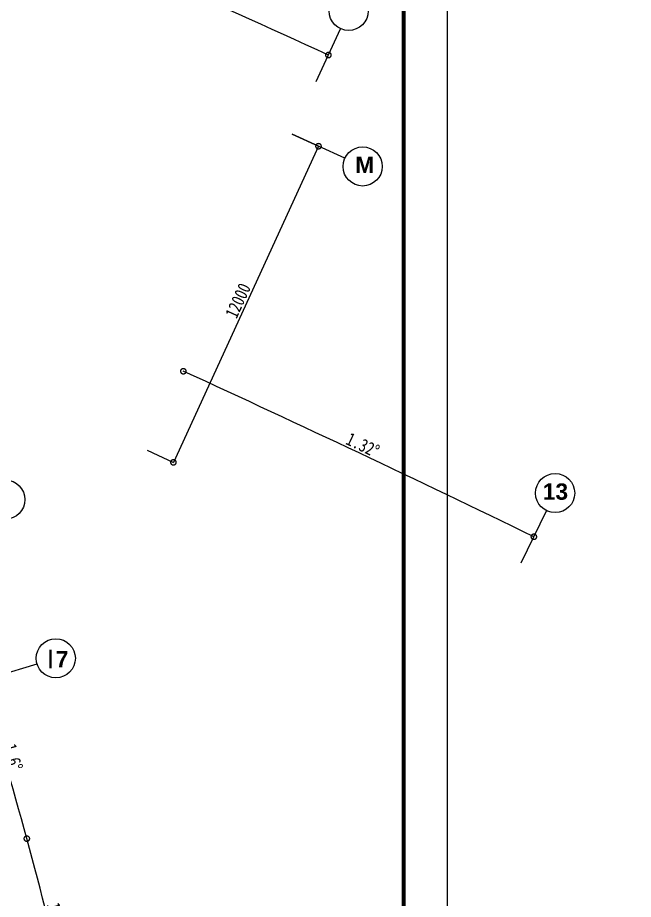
# Model space of a CAD drawing. Extents: x 23618587 to 48466785, y 42305484 to 86624613.
# Drawn here: x 24384804 to 24406031, y 43344469 to 43374893 of the extents above; entities that cross this region are included whole.
import ezdxf

# ---------------------------------------------------------------- set-up
doc = ezdxf.new("R2010")
doc.units = 0
doc.header["$MEASUREMENT"] = 0
doc.layers.get('0').update_dxf_attribs({"linetype": 'CONTINUOUS'})
doc.layers.get('DEFPOINTS').update_dxf_attribs({"linetype": 'CONTINUOUS'})
doc.layers.add('AC-W', color=7, linetype='CONTINUOUS')
doc.layers.add('FRAME', color=7, linetype='CONTINUOUS')
doc.styles.add('Q200', font='SimSun.ttf', dxfattribs={"width": 0.8, "height": 450})
doc.styles.add('T-SG-01$0$Arial', font='ARIALBD.TTF')
doc.dimstyles.new('Q2', dxfattribs={"dimscale": 150, "dimtxt": 2.5, "dimasz": 2.5, "dimexe": 0, "dimexo": 0, "dimgap": 0.5, "dimtad": 1, "dimdec": 4, "dimdsep": 46, "dimtxsty": 'Q200', "dimblk1": 'DOTSMALL', "dimblk2": 'DOTSMALL', "dimsah": 1, "dimcen": 2.5, "dimadec": 0, "dimazin": 0, "dimtfac": 1, "dimtdec": 3, "dimtmove": 2, "dimatfit": 3, "dimldrblk": 'DOTSMALL', "dimfxl": 1, "dimtolj": 1, "dimtzin": 10, "dimarcsym": 0})

# ---------------------------------------------------------------- blocks, each defined once
blk = doc.blocks.new('_DOTSMALL')
at = {"color": 0, "linetype": 'ByBlock', "const_width": 0.5}
blk.add_lwpolyline([(-0.0625, 0, 1), (0.0625, 0, 1)], format="xyb", close=True, dxfattribs=at)
blk = doc.blocks.new('*D54')
at = {"color": 0, "linetype": 'ByBlock'}
for p, q in [((24394267, 43370873), (24395176, 43370456)), ((24395176, 43370456), (24390174, 43359548)), ((24389265, 43359965), (24390174, 43359548))]:
    blk.add_line(p, q, dxfattribs=at)
at = {"layer": 'DEFPOINTS', "color": 0, "linetype": 'ByBlock'}
for p in [(24394267, 43370873), (24389265, 43359965), (24390174, 43359548)]:
    blk.add_point(p, dxfattribs=at)
at = {"color": 0, "linetype": 'ByBlock', "xscale": 375, "yscale": 375, "zscale": 375}
for p, rotation in [((24395176, 43370456), 65.36798043824797), ((24390174, 43359548), 245.367980438248)]:
    blk.add_blockref('_DOTSMALL', p, dxfattribs=dict(at, rotation=rotation))
at = {"color": 0, "linetype": 'ByBlock', "insert": (24392402, 43365127), "char_height": 450, "attachment_point": 5, "rotation": 65.368, "style": 'Q200'}
blk.add_mtext('\\A1;12000', dxfattribs=at)
blk = doc.blocks.new('*D57')
at = {"color": 0, "linetype": 'ByBlock'}
blk.add_arc((24189221, 43293341), 203000, 13.6, 15.2, dxfattribs=at)
at = {"layer": 'DEFPOINTS', "color": 0, "linetype": 'ByBlock'}
for p in [(24387050, 43347089), (24384155, 43346303), (24386076, 43342909), (24388473, 43341545), (24385557, 43340839)]:
    blk.add_point(p, dxfattribs=at)
at = {"color": 0, "linetype": 'ByBlock', "xscale": 375, "yscale": 375, "zscale": 375}
for p, rotation in [((24385120, 43346565), 105.2000000024809), ((24386529, 43341074), 283.6000000025226)]:
    blk.add_blockref('_DOTSMALL', p, dxfattribs=dict(at, rotation=rotation))
at = {"color": 0, "linetype": 'ByBlock', "insert": (24386134, 43343899), "char_height": 450, "attachment_point": 5, "rotation": 284.4, "style": 'Q200'}
blk.add_mtext('\\A1;1.6°', dxfattribs=at)
blk = doc.blocks.new('*D58')
at = {"color": 0, "linetype": 'ByBlock'}
blk.add_arc((24189221, 43293341), 203000, 15.2, 16.8, dxfattribs=at)
at = {"layer": 'DEFPOINTS', "color": 0, "linetype": 'ByBlock'}
for p in [(24385472, 43352592), (24382600, 43351725), (24384616, 43348386), (24387050, 43347089), (24384155, 43346303)]:
    blk.add_point(p, dxfattribs=at)
at = {"color": 0, "linetype": 'ByBlock', "xscale": 375, "yscale": 375, "zscale": 375}
for p, rotation in [((24383557, 43352014), 106.80000000261), ((24385120, 43346565), 285.2000000025133)]:
    blk.add_blockref('_DOTSMALL', p, dxfattribs=dict(at, rotation=rotation))
at = {"color": 0, "linetype": 'ByBlock', "insert": (24384646, 43349378), "char_height": 450, "attachment_point": 5, "rotation": 286, "style": 'Q200'}
blk.add_mtext('\\A1;1.6°', dxfattribs=at)
blk = doc.blocks.new('*D60')
at = {"color": 0, "linetype": 'ByBlock'}
blk.add_arc((24189221, 43293341), 203000, 16.8, 18.4, dxfattribs=at)
at = {"layer": 'DEFPOINTS', "color": 0, "linetype": 'ByBlock'}
for p in [(24383741, 43358049), (24380894, 43357102), (24383003, 43353820), (24385472, 43352592), (24382600, 43351725)]:
    blk.add_point(p, dxfattribs=at)
at = {"color": 0, "linetype": 'ByBlock', "xscale": 375, "yscale": 375, "zscale": 375}
for p, rotation in [((24381843, 43357417), 108.4000000033831), ((24383557, 43352014), 286.8000000031407)]:
    blk.add_blockref('_DOTSMALL', p, dxfattribs=dict(at, rotation=rotation))
at = {"color": 0, "linetype": 'ByBlock', "insert": (24383005, 43354812), "char_height": 450, "attachment_point": 5, "rotation": 287.6, "style": 'Q200'}
blk.add_mtext('\\A1;1.6°', dxfattribs=at)
blk = doc.blocks.new('*D67')
at = {"color": 0, "linetype": 'ByBlock'}
blk.add_line((24383044, 43379129), (24383050, 43379143), dxfattribs=at)
blk.add_arc((24148685, 42835268), 592223, 65.36798, 66.68798, dxfattribs=at)
at = {"layer": 'DEFPOINTS', "color": 0, "linetype": 'ByBlock'}
for p in [(24383044, 43379129), (24382655, 43378225), (24391376, 43375480), (24395934, 43374509), (24395100, 43372691)]:
    blk.add_point(p, dxfattribs=at)
at = {"color": 0, "linetype": 'ByBlock', "xscale": 375, "yscale": 375, "zscale": 375}
for p, rotation in [((24383050, 43379143), 156.6879804380551), ((24395517, 43373600), 335.367980438324)]:
    blk.add_blockref('_DOTSMALL', p, dxfattribs=dict(at, rotation=rotation))
at = {"color": 0, "linetype": 'ByBlock', "insert": (24389422, 43376682), "char_height": 450, "attachment_point": 5, "rotation": 336.028, "style": 'Q200'}
blk.add_mtext('\\A1;1.32°', dxfattribs=at)
blk = doc.blocks.new('*D68')
at = {"color": 0, "linetype": 'ByBlock'}
blk.add_arc((24148685, 42835268), 580223, 64.04798, 65.36798, dxfattribs=at)
at = {"layer": 'DEFPOINTS', "color": 0, "linetype": 'ByBlock'}
for p in [(24390522, 43362706), (24390099, 43361783), (24398588, 43358916), (24403039, 43357880), (24402164, 43356082)]:
    blk.add_point(p, dxfattribs=at)
at = {"color": 0, "linetype": 'ByBlock', "xscale": 375, "yscale": 375, "zscale": 375}
for p, rotation in [((24390516, 43362692), 155.3679804378922), ((24402601, 43356981), 334.0479804385462)]:
    blk.add_blockref('_DOTSMALL', p, dxfattribs=dict(at, rotation=rotation))
at = {"color": 0, "linetype": 'ByBlock', "insert": (24396703, 43360143), "char_height": 450, "attachment_point": 5, "rotation": 334.708, "style": 'Q200'}
blk.add_mtext('\\A1;1.32°', dxfattribs=at)

msp = doc.modelspace()

# ---------------------------------------------------------------- linework, layer by layer
at = {"layer": 'AC-W', "color": 7}
for p, q in [((24395100.36398, 43372691.1069), (24395933.94168, 43374509.11356)), ((24396084.79294, 43370039.52254), (24394266.78628, 43370873.10024)), ((24402163.80319, 43356082.06809), (24403039.03985, 43357880.38975)), ((24382599.80259, 43351725.07382), (24385471.76109, 43352592.16921))]:
    msp.add_line(p, q, dxfattribs=at)
for centre in [(24396215.27416, 43375122.69081), (24396698.37019, 43369758.19007), (24384381.33779, 43358261.76651), (24403334.43222, 43358487.32331), (24386117.95175, 43352787.26567)]:
    msp.add_circle(centre, 675, dxfattribs=at)
at = {"layer": 'AC-W', "color": 7, "ltscale": 300}
for centre, radius, start, end in [((24189221.26409, 43293340.65083), 200000, 4.560471461, 29.6000000034), ((24162246.90911, 42870268.06754), 513099.72014, 62.6224147924, 75.1443656534)]:
    msp.add_arc(centre, radius, start, end, dxfattribs=at)
at = {"layer": 'AC-W', "color": 7}
for centre, start, end in [((24148759.7883, 42835660.74182), 79.4743453433, 79.4743453433), ((24148766.30591, 42835659.45113), 78.1227654299, 78.1227654299), ((24148779.34207, 42835656.52904), 76.2090487924, 76.2090487924)]:
    msp.add_arc(centre, 530172.67138, start, end, dxfattribs=at)
at = {"layer": 'FRAME'}
msp.add_lwpolyline([(24221262.63462, 43298521.29116), (24221262.63462, 43424671.29116), (24399612.63462, 43424671.29116), (24399612.63462, 43298521.29116)], close=True, dxfattribs=at)
at = {"layer": 'FRAME', "const_width": 135}
msp.add_lwpolyline([(24225012.63462, 43300021.29116), (24225012.63462, 43423171.29116), (24398112.63462, 43423171.29116), (24398112.63462, 43300021.29116)], close=True, dxfattribs=at)

# ---------------------------------------------------------------- texts
at = {"layer": 'AC-W', "color": 7, "style": 'T-SG-01$0$Arial'}
for s, height, p in [('M', 562.5, (24396443.58167, 43369529.65055)), ('13', 562.5, (24402907.14371, 43358258.78379)), ('Ⅰ', 637.5, (24385505.40666, 43352444.69656)), ('7', 562.5, (24386119.59435, 43352476.19643))]:
    msp.add_text(s, height=height, dxfattribs=at).set_placement(p)

# ---------------------------------------------------------------- dimensions: what is measured, and where the dimension line sits
at = {"layer": 'AC-W', "color": 7}
for base, line1, line2, picture, middle in [((24391375.81928, 43375479.75009), ((24383044.27681, 43379128.99659), (24382654.72205, 43378224.98264)), ((24395100.36398, 43372691.1069), (24395933.94168, 43374509.11356)), '*D67', (24389421.65721, 43376681.75322)), ((24398587.50167, 43358915.76156), ((24390522.19895, 43362706.27345), (24390098.89777, 43361783.06694)), ((24402163.80319, 43356082.06809), (24403039.03985, 43357880.38975)), '*D68', (24396703.16988, 43360142.69702)), ((24383002.55344, 43353820.49789), ((24380894.21844, 43357101.7563), (24383740.84648, 43358048.70341)), ((24382599.80259, 43351725.07382), (24385471.76109, 43352592.16921)), '*D60', (24383004.92685, 43354812.44963)), ((24384615.69747, 43348386.22655), ((24384154.59598, 43346302.86492), (24387049.64546, 43347089.43246)), ((24382599.80259, 43351725.07382), (24385471.76109, 43352592.16921)), '*D58', (24384645.76688, 43349377.72527)), ((24386076.4788, 43342909.03233), ((24384154.59598, 43346302.86492), (24387049.64546, 43347089.43246)), ((24385557.38621, 43340839.35768), (24388473.26921, 43341544.78402)), '*D57', (24386134.22075, 43343899.3049))]:
    dim = msp.add_angular_dim_2l(base=base, line1=line1, line2=line2, dimstyle='Q2', override={"dimadec": 4, "dimazin": 2}, dxfattribs=at)
    dim.commit()
    dim.dimension.update_dxf_attribs({"geometry": picture, "text_midpoint": middle})
dim = msp.add_aligned_dim(p1=(24394266.78628, 43370873.10024), p2=(24389265.32007, 43359965.06028), distance=1000, dimstyle='Q2', dxfattribs=at)
dim.commit()
dim.dimension.update_dxf_attribs({"geometry": '*D54', "text_midpoint": (24392402.3555, 43365127.32807)})

doc.saveas('drawing.dxf')
